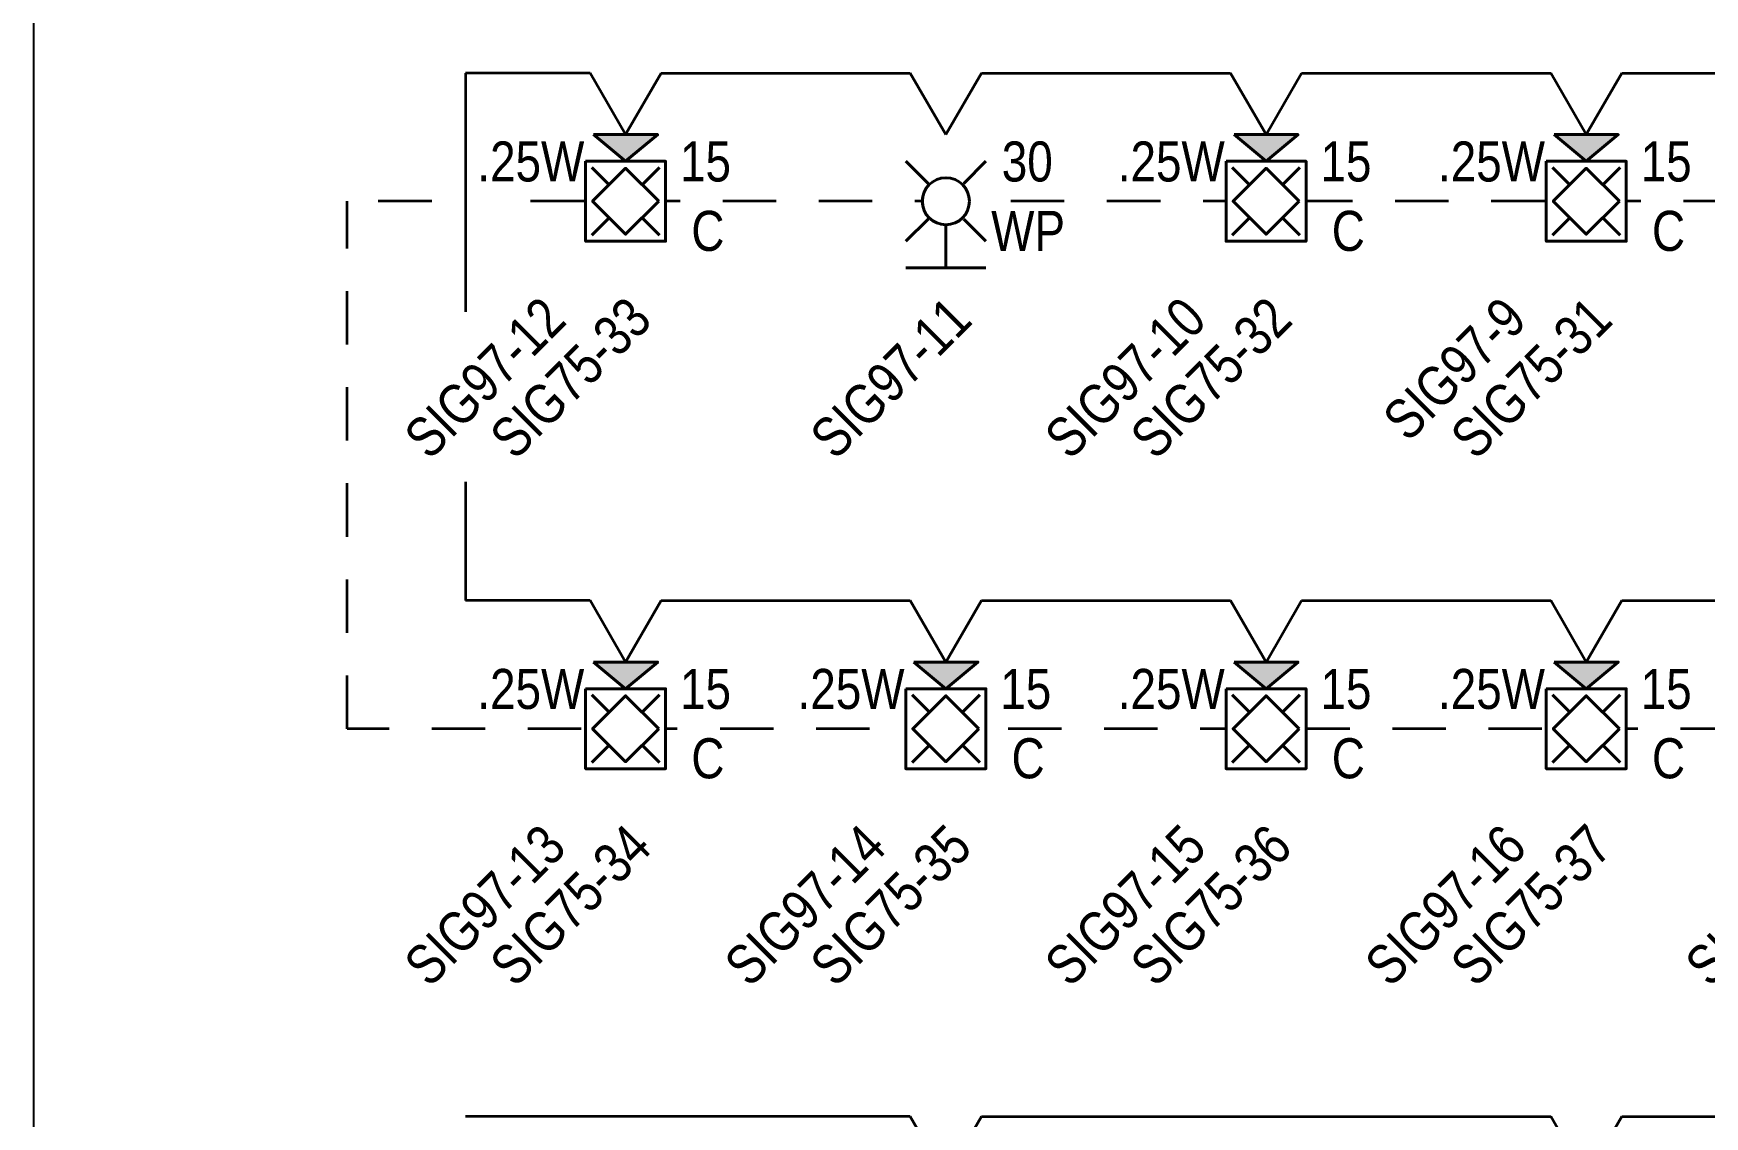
# Model space of a CAD drawing. Header units: inches. Extents: x 84 to 207, y -12 to 77.
# Drawn here: x 118.508 to 122.422, y 3.996 to 6.534 of the extents above; entities that cross this region are included whole.
import ezdxf
from ezdxf.enums import TextEntityAlignment as Align

# ---------------------------------------------------------------- set-up
doc = ezdxf.new("R2010")
doc.units = ezdxf.units.IN
doc.header["$MEASUREMENT"] = 0
doc.set_wipeout_variables(frame=1)
doc.linetypes.add('HIDDEN2', pattern=[0.1875, 0.125, -0.0625])
for name, color, linetype, lineweight in [('F-ALRM-INDC', 83, 'Continuous', 40), ('F-ALRM-WIRE-INDC', 3, 'Continuous', 35), ('F-ALRM-WIRE-SPKR', 221, 'HIDDEN2', 35), ('F-ANNO-INDC', 3, 'Continuous', 25), ('F-ANNO-INDC-ADDR', 91, 'Continuous', 25), ('F-ANNO-INDC-CAND', 120, 'Continuous', 25), ('F-ANNO-INDC-DESC', 111, 'Continuous', 25), ('F-ANNO-INDC-NOTE', 110, 'Continuous', 25), ('F-ANNO-SPKR-ADDR', 210, 'Continuous', 25), ('F-ANNO-SPKR-WATT', 220, 'Continuous', 25), ('F-ANNO-WIPE', 7, 'Continuous', 0)]:
    doc.layers.add(name, color=color, linetype=linetype, lineweight=lineweight)
doc.styles.add('Body', font='', dxfattribs={"height": 0.09375})
doc.styles.get("Standard").update_dxf_attribs({"font": 'arial.ttf'})
doc.styles.get('Body').set_extended_font_data('Arial Narrow')

# ---------------------------------------------------------------- blocks, each defined once
blk = doc.blocks.new('*U22')
at = {"color": 0, "linetype": 'ByBlock', "lineweight": -2, "style": 'Body', "flags": 9}
for tag, p in [('CONNFROM_NAC', (0, -0.121)), ('CONNFROM_SPEAK', (0, -0.1336)), ('WIREDROP', (0, -0.1449))]:
    blk.add_attdef(tag, text='', height=0.00938, dxfattribs=at).set_placement(p, align=Align.MIDDLE_CENTER)
at = {"layer": 'F-ANNO-INDC', "style": 'Body', "flags": 8}
for tag, p in [('WG', (-0.1927, 0.229)), ('WP', (0.1927, 0.229))]:
    blk.add_attdef(tag, text='', height=0.0938, dxfattribs=at).set_placement(p, align=Align.MIDDLE_CENTER)
at = {"layer": 'F-ANNO-INDC-ADDR', "style": 'Body', "flags": 8}
blk.add_attdef('NACTAG', text='', height=0.0938, rotation=45, dxfattribs=at).set_placement((-0.2007, -0.2176), align=Align.TOP_RIGHT)
at = {"layer": 'F-ANNO-INDC-CAND', "style": 'Body', "flags": 8}
blk.add_attdef('CD', text='', height=0.0938, dxfattribs=at).set_placement((0.1871, 0.0933), align=Align.MIDDLE_CENTER)
at = {"layer": 'F-ANNO-INDC-DESC', "lineweight": 30, "flags": 51}
blk.add_attdef('DESCRIPTION', text='', height=0.0938, rotation=45, dxfattribs=at).set_placement((0.2007, -0.2176), align=Align.TOP_RIGHT)
at = {"layer": 'F-ANNO-INDC-NOTE', "lineweight": 30, "flags": 104}
blk.add_attdef('NOTES', text='', height=0.0938, dxfattribs=at).set_placement((-0.1927, -0.0693), align=Align.MIDDLE_RIGHT)
at = {"layer": 'F-ANNO-SPKR-ADDR', "style": 'Body', "flags": 8}
blk.add_attdef('SPEAKTAG', text='', height=0.0938, rotation=45, dxfattribs=at).set_placement((0, -0.2176), align=Align.TOP_RIGHT)
at = {"linetype": 'ByBlock', "ltscale": 0.5}
blk.add_wipeout([(-0.0938, 0.0937), (0.0937, 0.0937), (0.0937, -0.0938), (-0.0938, -0.0938)], dxfattribs=at).dxf.layer = 'F-ANNO-WIPE'
at = {"color": 0, "linetype": 'ByBlock', "lineweight": -2, "ltscale": 0.5}
for p, q in [((-0.0387, -0.0387), (-0.0793, -0.0793)), ((0.0793, -0.0793), (0.0387, -0.0387))]:
    blk.add_line(p, q, dxfattribs=at)
at = {"color": 0, "linetype": 'ByBlock', "lineweight": -2, "style": 'Body', "flags": 9}
blk.add_attdef('WIRE', (-0.0007, 0), '', height=0.00938, dxfattribs=at)
for tag, p in [('ELEVATION', (0, -0.1084)), ('PID', (0, -0.0962))]:
    blk.add_attdef(tag, text='', height=0.00938, dxfattribs=at).set_placement(p, align=Align.MIDDLE_CENTER)
at = {"layer": 'F-ANNO-INDC', "style": 'Body', "flags": 8}
blk.add_attdef('CEIL', text='', height=0.0938, dxfattribs=at).set_placement((0.1927, -0.0693), align=Align.MIDDLE_CENTER)
at = {"layer": 'F-ANNO-INDC-NOTE', "style": 'Body'}
blk.add_attdef('NOTE', text='', height=0.0938, dxfattribs=at).set_placement((-0.1927, -0.0693), align=Align.MIDDLE_CENTER)
at = {"linetype": 'ByBlock'}
blk.add_wipeout([(-0.075, 0.1562), (0, 0.0937), (0.075, 0.1562)], dxfattribs=at).dxf.layer = 'F-ANNO-WIPE'
h = blk.add_hatch(color=0)
h.dxf.hatch_style = 1
h.paths.add_polyline_path([(0.075, 0.1562), (-0.075, 0.1562), (0, 0.0937)])
at = {"color": 0, "linetype": 'ByBlock', "lineweight": -2, "ltscale": 0.5}
for p, q in [((-0.0387, 0.0387), (-0.0793, 0.0793)), ((0.0793, 0.0793), (0.0387, 0.0387))]:
    blk.add_line(p, q, dxfattribs=at)
at = {"color": 0, "linetype": 'ByBlock', "lineweight": -2}
blk.add_lwpolyline([(-0.075, 0.1562), (0, 0.0937), (0.075, 0.1562)], close=True, dxfattribs=at)
at = {"color": 0, "linetype": 'ByBlock', "lineweight": -2, "ltscale": 0.5}
for points in [[(-0.0938, 0.0937), (0.0937, 0.0937), (0.0937, -0.0938), (-0.0938, -0.0938)], [(0.0774, 0), (0, 0.0774), (-0.0774, 0), (0, -0.0774)]]:
    blk.add_lwpolyline(points, close=True, dxfattribs=at)
at = {"layer": 'F-ANNO-SPKR-WATT', "linetype": 'Continuous', "style": 'Body', "flags": 8}
blk.add_attdef('WATT', text='', height=0.0938, dxfattribs=at).set_placement((-0.2221, 0.0933), align=Align.MIDDLE_CENTER)
blk = doc.blocks.new('*U26')
at = {"color": 0, "linetype": 'ByBlock', "lineweight": -2, "ltscale": 0.5}
blk.add_line((0.0937, 0), (-0.0938, 0), dxfattribs=at)
at = {"color": 0, "linetype": 'ByBlock', "lineweight": -2, "style": 'Body', "flags": 9}
for tag, height, p in [('CONNFROM_NAC', 0.00937, (0, -0.0348)), ('ELEVATION', 0.00937, (0, -0.0222)), ('WIREDROP', 0.00938, (0, -0.0461))]:
    blk.add_attdef(tag, text='', height=height, dxfattribs=at).set_placement(p, align=Align.MIDDLE_CENTER)
at = {"style": 'Body', "flags": 9}
blk.add_attdef('PID', text='', height=0.00937, dxfattribs=at).set_placement((0, -0.01), align=Align.MIDDLE_CENTER)
at = {"layer": 'F-ANNO-INDC', "style": 'Body', "flags": 8}
for tag, p in [('WG', (-0.2221, 0.2495)), ('WP', (0.1927, 0.087))]:
    blk.add_attdef(tag, text='', height=0.0938, dxfattribs=at).set_placement(p, align=Align.MIDDLE_CENTER)
at = {"layer": 'F-ANNO-INDC-ADDR', "style": 'Body', "flags": 8}
blk.add_attdef('NACTAG', text='', height=0.0938, rotation=45, dxfattribs=at).set_placement((0, -0.0614), align=Align.TOP_RIGHT)
at = {"layer": 'F-ANNO-INDC-CAND', "style": 'Body', "flags": 8}
blk.add_attdef('CD', text='', height=0.0938, dxfattribs=at).set_placement((0.1907, 0.2495), align=Align.MIDDLE_CENTER)
at = {"layer": 'F-ANNO-INDC-DESC', "lineweight": 30, "flags": 51}
blk.add_attdef('DESCRIPTION', text='', height=0.0938, rotation=45, dxfattribs=at).set_placement((0.2007, -0.0614), align=Align.TOP_RIGHT)
at = {"layer": 'F-ANNO-INDC-NOTE', "lineweight": 30, "flags": 104}
blk.add_attdef('NOTES', text='', height=0.0938, dxfattribs=at).set_placement((-0.1927, 0.087), align=Align.MIDDLE_RIGHT)
at = {"linetype": 'ByBlock', "lineweight": -2, "ltscale": 0.5}
blk.add_wipeout([(0.039, 0.1953), (0.0251, 0.2054), (0.0086, 0.2108), (-0.0086, 0.2108), (-0.0251, 0.2054), (-0.039, 0.1953), (-0.0492, 0.1813), (-0.0545, 0.1649), (-0.0545, 0.1476), (-0.0492, 0.1312), (-0.039, 0.1172), (-0.0251, 0.1071), (-0.0086, 0.1017), (0.0086, 0.1017), (0.0251, 0.1071), (0.039, 0.1172), (0.0492, 0.1312), (0.0545, 0.1476), (0.0545, 0.1649), (0.0492, 0.1813)], dxfattribs=at).dxf.layer = 'F-ANNO-WIPE'
at = {"color": 0, "linetype": 'ByBlock', "lineweight": -2, "ltscale": 0.5}
for p, q in [((-0.0418, 0.1981), (-0.0938, 0.25)), ((0.0937, 0.25), (0.0418, 0.1981)), ((-0.0418, 0.1144), (-0.0938, 0.0625)), ((0.0937, 0.0625), (0.0418, 0.1144))]:
    blk.add_line(p, q, dxfattribs=at)
at = {"color": 0, "lineweight": -2, "ltscale": 0.5}
blk.add_line((0, 0.101), (0, 0), dxfattribs=at)
at = {"color": 0, "linetype": 'ByBlock', "lineweight": -2, "ltscale": 0.5}
blk.add_circle((0, 0.1563), 0.0552, dxfattribs=at)
at = {"color": 0, "linetype": 'ByBlock', "lineweight": -2, "style": 'Body', "flags": 9}
for tag in ['WIRE', 'RISER']:
    blk.add_attdef(tag, (0, 0.1563), '', height=0.00937, dxfattribs=at)
at = {"layer": 'F-ANNO-INDC-NOTE', "style": 'Body'}
blk.add_attdef('NOTE', text='', height=0.0938, dxfattribs=at).set_placement((-0.1927, 0.087), align=Align.MIDDLE_CENTER)
blk = doc.blocks.new('*U73')
at = {"color": 0, "linetype": 'ByBlock', "lineweight": -2}
for points in [[(0, 0.1557), (-0.0833, 0.3)], [(0, 0.1557), (0.0833, 0.3)], [(0.0833, 0.3), (1.4167, 0.3)]]:
    blk.add_lwpolyline(points, dxfattribs=at)
blk = doc.blocks.new('*U64')
at = {"color": 0, "linetype": 'ByBlock', "lineweight": -2}
for points in [[(0, 0.1557), (-0.0833, 0.3)], [(0, 0.1557), (0.0833, 0.3)], [(0.0833, 0.3), (0.6667, 0.3)]]:
    blk.add_lwpolyline(points, dxfattribs=at)

msp = doc.modelspace()

# ---------------------------------------------------------------- linework, layer by layer
at = {"layer": 'F-ALRM-WIRE-INDC'}
for p, q in [((119.8121, 6.4415), (119.5204, 6.4415)), ((119.5204, 5.4839), (119.5204, 5.2056)), ((119.8121, 5.2056), (119.5204, 5.2056)), ((120.5621, 3.9962), (119.5204, 3.9962))]:
    msp.add_line(p, q, dxfattribs=at)
at = {"layer": 'F-ALRM-WIRE-SPKR'}
msp.add_line((119.2429, 4.9051), (119.2429, 6.141), dxfattribs=at)
for points in [[(128.7978, 6.141), (119.6141, 6.141)], [(126.3164, 4.9051), (119.2429, 4.9051)]]:
    msp.add_lwpolyline(points, dxfattribs=at)

# ---------------------------------------------------------------- block references
at = {"layer": 'F-ALRM-WIRE-INDC'}
for p in [(120.6454, 3.6962), (122.1454, 3.6962)]:
    msp.add_blockref('*U73', p, dxfattribs=at)

# ---------------------------------------------------------------- next in the draw order: block references
at = {"layer": 'F-ALRM-INDC'}
ref = msp.add_blockref('*U22', (119.8954, 6.141), dxfattribs=at)
ref.add_attrib('CEIL', 'C', dxfattribs={"layer": 'F-ANNO-INDC', "height": 0.0938, "style": 'Body'}).set_placement((120.088, 6.0717), align=Align.MIDDLE_CENTER)
ref.add_attrib('NACTAG', 'SIG97-12', dxfattribs={"layer": 'F-ANNO-INDC-ADDR', "height": 0.09375, "rotation": 45, "style": 'Body'}).set_placement((119.6947, 5.9234), align=Align.TOP_RIGHT)
ref.add_attrib('CD', '15', dxfattribs={"layer": 'F-ANNO-INDC-CAND', "height": 0.09375, "style": 'Body'}).set_placement((120.0825, 6.2343), align=Align.MIDDLE_CENTER)
ref.add_attrib('SPEAKTAG', 'SIG75-33', dxfattribs={"layer": 'F-ANNO-SPKR-ADDR', "height": 0.09375, "rotation": 45, "style": 'Body'}).set_placement((119.8954, 5.9234), align=Align.TOP_RIGHT)
ref.add_attrib('WATT', '.25W', dxfattribs={"layer": 'F-ANNO-SPKR-WATT', "linetype": 'Continuous', "height": 0.09375, "style": 'Body'}).set_placement((119.6733, 6.2343), align=Align.MIDDLE_CENTER)
ref = msp.add_blockref('*U22', (121.3954, 6.141), dxfattribs=at)
ref.add_attrib('CEIL', 'C', dxfattribs={"layer": 'F-ANNO-INDC', "height": 0.0938, "style": 'Body'}).set_placement((121.588, 6.0717), align=Align.MIDDLE_CENTER)
ref.add_attrib('NACTAG', 'SIG97-10', dxfattribs={"layer": 'F-ANNO-INDC-ADDR', "height": 0.09375, "rotation": 45, "style": 'Body'}).set_placement((121.1947, 5.9234), align=Align.TOP_RIGHT)
ref.add_attrib('CD', '15', dxfattribs={"layer": 'F-ANNO-INDC-CAND', "height": 0.09375, "style": 'Body'}).set_placement((121.5825, 6.2343), align=Align.MIDDLE_CENTER)
ref.add_attrib('SPEAKTAG', 'SIG75-32', dxfattribs={"layer": 'F-ANNO-SPKR-ADDR', "height": 0.09375, "rotation": 45, "style": 'Body'}).set_placement((121.3954, 5.9234), align=Align.TOP_RIGHT)
ref.add_attrib('WATT', '.25W', dxfattribs={"layer": 'F-ANNO-SPKR-WATT', "linetype": 'Continuous', "height": 0.09375, "style": 'Body'}).set_placement((121.1733, 6.2343), align=Align.MIDDLE_CENTER)
ref = msp.add_blockref('*U22', (122.1454, 6.141), dxfattribs=at)
ref.add_attrib('CEIL', 'C', dxfattribs={"layer": 'F-ANNO-INDC', "height": 0.0938, "style": 'Body'}).set_placement((122.338, 6.0717), align=Align.MIDDLE_CENTER)
ref.add_attrib('NACTAG', 'SIG97-9', dxfattribs={"layer": 'F-ANNO-INDC-ADDR', "height": 0.09375, "rotation": 45, "style": 'Body'}).set_placement((121.9447, 5.9234), align=Align.TOP_RIGHT)
ref.add_attrib('CD', '15', dxfattribs={"layer": 'F-ANNO-INDC-CAND', "height": 0.09375, "style": 'Body'}).set_placement((122.3325, 6.2343), align=Align.MIDDLE_CENTER)
ref.add_attrib('SPEAKTAG', 'SIG75-31', dxfattribs={"layer": 'F-ANNO-SPKR-ADDR', "height": 0.09375, "rotation": 45, "style": 'Body'}).set_placement((122.1454, 5.9234), align=Align.TOP_RIGHT)
ref.add_attrib('WATT', '.25W', dxfattribs={"layer": 'F-ANNO-SPKR-WATT', "linetype": 'Continuous', "height": 0.09375, "style": 'Body'}).set_placement((121.9233, 6.2343), align=Align.MIDDLE_CENTER)
ref = msp.add_blockref('*U22', (119.8954, 4.9051), dxfattribs=at)
ref.add_attrib('CEIL', 'C', dxfattribs={"layer": 'F-ANNO-INDC', "height": 0.0938, "style": 'Body'}).set_placement((120.088, 4.8358), align=Align.MIDDLE_CENTER)
ref.add_attrib('NACTAG', 'SIG97-13', dxfattribs={"layer": 'F-ANNO-INDC-ADDR', "height": 0.09375, "rotation": 45, "style": 'Body'}).set_placement((119.6947, 4.6874), align=Align.TOP_RIGHT)
ref.add_attrib('CD', '15', dxfattribs={"layer": 'F-ANNO-INDC-CAND', "height": 0.09375, "style": 'Body'}).set_placement((120.0825, 4.9983), align=Align.MIDDLE_CENTER)
ref.add_attrib('SPEAKTAG', 'SIG75-34', dxfattribs={"layer": 'F-ANNO-SPKR-ADDR', "height": 0.09375, "rotation": 45, "style": 'Body'}).set_placement((119.8954, 4.6874), align=Align.TOP_RIGHT)
ref.add_attrib('WATT', '.25W', dxfattribs={"layer": 'F-ANNO-SPKR-WATT', "linetype": 'Continuous', "height": 0.09375, "style": 'Body'}).set_placement((119.6733, 4.9983), align=Align.MIDDLE_CENTER)

# ---------------------------------------------------------------- next in the draw order: linework, layer by layer
at = {"layer": 'F-ALRM-WIRE-INDC'}
msp.add_line((119.5204, 6.4415), (119.5204, 5.8817), dxfattribs=at)
at = {"layer": 'F-ALRM-WIRE-SPKR'}
msp.add_lwpolyline([(119.4411, 6.141), (119.2429, 6.141)], dxfattribs=at)

# ---------------------------------------------------------------- next in the draw order: block references
at = {"layer": 'F-ALRM-INDC'}
ref = msp.add_blockref('*U26', (120.6454, 5.9848), dxfattribs=at)
ref.add_attrib('CD', '30', dxfattribs={"layer": 'F-ANNO-INDC-CAND', "height": 0.09375, "style": 'Body'}).set_placement((120.8361, 6.2343), align=Align.MIDDLE_CENTER)
ref.add_attrib('WP', 'WP', dxfattribs={"layer": 'F-ANNO-INDC', "height": 0.09375, "style": 'Body'}).set_placement((120.838, 6.0717), align=Align.MIDDLE_CENTER)
ref.add_attrib('NACTAG', 'SIG97-11', dxfattribs={"layer": 'F-ANNO-INDC-ADDR', "height": 0.09375, "rotation": 45, "style": 'Body'}).set_placement((120.6454, 5.9234), align=Align.TOP_RIGHT)
ref = msp.add_blockref('*U22', (120.6454, 4.9051), dxfattribs=at)
ref.add_attrib('CEIL', 'C', dxfattribs={"layer": 'F-ANNO-INDC', "height": 0.0938, "style": 'Body'}).set_placement((120.838, 4.8358), align=Align.MIDDLE_CENTER)
ref.add_attrib('NACTAG', 'SIG97-14', dxfattribs={"layer": 'F-ANNO-INDC-ADDR', "height": 0.09375, "rotation": 45, "style": 'Body'}).set_placement((120.4447, 4.6874), align=Align.TOP_RIGHT)
ref.add_attrib('CD', '15', dxfattribs={"layer": 'F-ANNO-INDC-CAND', "height": 0.09375, "style": 'Body'}).set_placement((120.8325, 4.9983), align=Align.MIDDLE_CENTER)
ref.add_attrib('SPEAKTAG', 'SIG75-35', dxfattribs={"layer": 'F-ANNO-SPKR-ADDR', "height": 0.09375, "rotation": 45, "style": 'Body'}).set_placement((120.6454, 4.6874), align=Align.TOP_RIGHT)
ref.add_attrib('WATT', '.25W', dxfattribs={"layer": 'F-ANNO-SPKR-WATT', "linetype": 'Continuous', "height": 0.09375, "style": 'Body'}).set_placement((120.4233, 4.9983), align=Align.MIDDLE_CENTER)
at = {"layer": 'F-ALRM-WIRE-INDC'}
for p in [(121.3954, 6.1415), (122.1454, 6.1415)]:
    msp.add_blockref('*U64', p, dxfattribs=at)

# ---------------------------------------------------------------- next in the draw order: block references
at = {"layer": 'F-ALRM-INDC'}
ref = msp.add_blockref('*U22', (121.3954, 4.9051), dxfattribs=at)
ref.add_attrib('CEIL', 'C', dxfattribs={"layer": 'F-ANNO-INDC', "height": 0.0938, "style": 'Body'}).set_placement((121.588, 4.8358), align=Align.MIDDLE_CENTER)
ref.add_attrib('NACTAG', 'SIG97-15', dxfattribs={"layer": 'F-ANNO-INDC-ADDR', "height": 0.09375, "rotation": 45, "style": 'Body'}).set_placement((121.1947, 4.6874), align=Align.TOP_RIGHT)
ref.add_attrib('CD', '15', dxfattribs={"layer": 'F-ANNO-INDC-CAND', "height": 0.09375, "style": 'Body'}).set_placement((121.5825, 4.9983), align=Align.MIDDLE_CENTER)
ref.add_attrib('SPEAKTAG', 'SIG75-36', dxfattribs={"layer": 'F-ANNO-SPKR-ADDR', "height": 0.09375, "rotation": 45, "style": 'Body'}).set_placement((121.3954, 4.6874), align=Align.TOP_RIGHT)
ref.add_attrib('WATT', '.25W', dxfattribs={"layer": 'F-ANNO-SPKR-WATT', "linetype": 'Continuous', "height": 0.09375, "style": 'Body'}).set_placement((121.1733, 4.9983), align=Align.MIDDLE_CENTER)
at = {"layer": 'F-ALRM-WIRE-INDC'}
for p in [(119.8954, 6.1415), (120.6454, 6.1415), (119.8954, 4.9056)]:
    msp.add_blockref('*U64', p, dxfattribs=at)

# ---------------------------------------------------------------- next in the draw order: block references
at = {"layer": 'F-ALRM-INDC'}
ref = msp.add_blockref('*U22', (122.1454, 4.9051), dxfattribs=at)
ref.add_attrib('CEIL', 'C', dxfattribs={"layer": 'F-ANNO-INDC', "height": 0.0938, "style": 'Body'}).set_placement((122.338, 4.8358), align=Align.MIDDLE_CENTER)
ref.add_attrib('NACTAG', 'SIG97-16', dxfattribs={"layer": 'F-ANNO-INDC-ADDR', "height": 0.09375, "rotation": 45, "style": 'Body'}).set_placement((121.9447, 4.6874), align=Align.TOP_RIGHT)
ref.add_attrib('CD', '15', dxfattribs={"layer": 'F-ANNO-INDC-CAND', "height": 0.09375, "style": 'Body'}).set_placement((122.3325, 4.9983), align=Align.MIDDLE_CENTER)
ref.add_attrib('SPEAKTAG', 'SIG75-37', dxfattribs={"layer": 'F-ANNO-SPKR-ADDR', "height": 0.09375, "rotation": 45, "style": 'Body'}).set_placement((122.1454, 4.6874), align=Align.TOP_RIGHT)
ref.add_attrib('WATT', '.25W', dxfattribs={"layer": 'F-ANNO-SPKR-WATT', "linetype": 'Continuous', "height": 0.09375, "style": 'Body'}).set_placement((121.9233, 4.9983), align=Align.MIDDLE_CENTER)
at = {"layer": 'F-ALRM-WIRE-INDC'}
msp.add_blockref('*U64', (120.6454, 4.9056), dxfattribs=at)

# ---------------------------------------------------------------- next in the draw order: block references
at = {"layer": 'F-ALRM-INDC'}
ref = msp.add_blockref('*U22', (122.8954, 4.9051), dxfattribs=at)
ref.add_attrib('CEIL', 'C', dxfattribs={"layer": 'F-ANNO-INDC', "height": 0.0938, "style": 'Body'}).set_placement((123.088, 4.8358), align=Align.MIDDLE_CENTER)
ref.add_attrib('NACTAG', 'SIG97-17', dxfattribs={"layer": 'F-ANNO-INDC-ADDR', "height": 0.09375, "rotation": 45, "style": 'Body'}).set_placement((122.6947, 4.6874), align=Align.TOP_RIGHT)
ref.add_attrib('CD', '15', dxfattribs={"layer": 'F-ANNO-INDC-CAND', "height": 0.09375, "style": 'Body'}).set_placement((123.0825, 4.9983), align=Align.MIDDLE_CENTER)
ref.add_attrib('SPEAKTAG', 'SIG75-38', dxfattribs={"layer": 'F-ANNO-SPKR-ADDR', "height": 0.09375, "rotation": 45, "style": 'Body'}).set_placement((122.8954, 4.6874), align=Align.TOP_RIGHT)
ref.add_attrib('WATT', '.25W', dxfattribs={"layer": 'F-ANNO-SPKR-WATT', "linetype": 'Continuous', "height": 0.09375, "style": 'Body'}).set_placement((122.6733, 4.9983), align=Align.MIDDLE_CENTER)
at = {"layer": 'F-ALRM-WIRE-INDC'}
msp.add_blockref('*U64', (121.3954, 4.9056), dxfattribs=at)

# ---------------------------------------------------------------- next in the draw order: linework, layer by layer
at = {"layer": 'Defpoints', "color": 1}
msp.add_lwpolyline([(118.5083, -6.1912), (154.2067, -6.1912), (154.2067, 23.9139), (118.5083, 23.9139)], close=True, dxfattribs=at)

# ---------------------------------------------------------------- next in the draw order: block references
at = {"layer": 'F-ALRM-WIRE-INDC'}
msp.add_blockref('*U64', (122.1454, 4.9056), dxfattribs=at)

doc.saveas('drawing.dxf')
